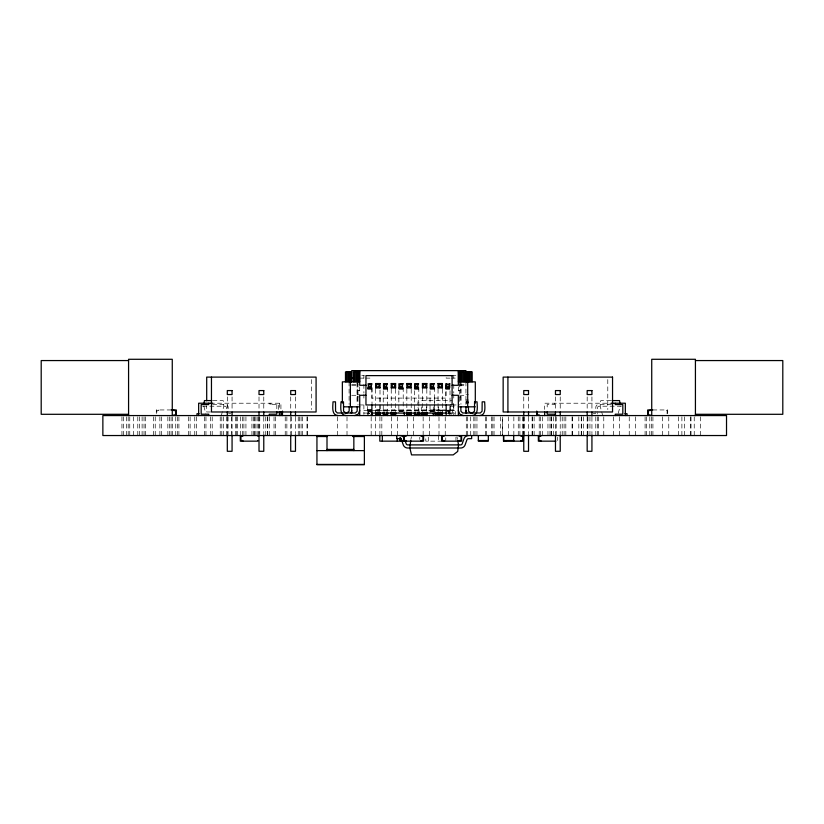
<?xml version="1.0" encoding="UTF-8"?>
<svg xmlns="http://www.w3.org/2000/svg" width="824" height="824" viewBox="0 0 824 824"><rect width="100%" height="100%" fill="white"/><g stroke="black" fill="none" stroke-linecap="round" stroke-linejoin="round"><path stroke-width="0.62" stroke-dasharray="4.12 3.09" d="M595.804 413.318L593.311 413.7M417.675 404.337L418.273 400.588L452.036 400.588M410.97 439.048L411.413 436.71M221.326 415.564L223.819 406.201L223.222 400.588L213.21 400.588M451.696 414.4L453.88 406.201L453.282 400.588M618.278 413.226L620.153 406.201M368.575 386.981L367.638 387.919L372.005 387.919L371.068 386.981L368.575 386.981L368.575 384.489L367.638 383.551L372.005 383.551L372.015 404.337M371.068 386.981L371.068 384.489L372.005 383.551M384.18 386.981L383.242 387.919L387.61 387.919L386.672 386.981L384.18 386.981L384.18 384.489L383.242 383.551L387.61 383.551L387.61 411.403M386.672 386.981L386.672 384.489L387.61 383.551M399.784 386.981L398.847 387.919L403.214 387.919L402.277 386.981L399.784 386.981L399.784 384.489L398.847 383.551L403.214 383.551L403.214 411.403L398.847 411.403M402.277 386.981L402.277 384.489L403.214 383.551M415.378 386.981L414.451 387.919L418.819 387.919L417.881 386.981L415.378 386.981L415.378 384.489L414.451 383.551L418.819 383.551L418.819 411.403M417.881 386.981L417.881 384.489L418.819 383.551M430.983 386.981L430.046 387.919L434.423 387.96L433.486 386.981L430.983 386.981L430.983 384.489L430.046 383.551L434.423 383.551L434.423 411.403L430.046 411.403M433.486 386.981L433.486 384.489L434.423 383.551M446.587 386.981L445.65 387.919L450.017 387.919L449.09 386.981L446.587 386.981L446.587 384.489L445.65 383.551L445.64 404.337M449.09 386.981L449.09 384.489L450.017 383.551L445.65 383.551M450.017 411.197L449.09 412.134L449.09 414.627M440.232 410.991L442.416 410.579L438.049 409.95L442.416 410.167M445.65 411.403L450.017 410.579M369.822 413.154L367.638 413.545L369.822 413.73M370.913 411.588L367.638 412.154L370.913 412.608M367.638 409.95L372.005 409.95L367.638 410.579L372.005 411.403M447.834 412.453L450.017 412.154L447.834 411.784M367.638 410.362L372.005 409.95L367.638 410.156L372.005 410.579M447.834 413.73L450.017 413.545L447.834 413.154M367.638 410.167L372.005 409.95M377.825 410.888L375.641 410.362L380.008 410.27L375.641 410.167L380.008 409.95L375.641 409.95M375.641 410.156L380.008 409.95L375.641 410.362L380.008 410.579L380.019 398.095M438.049 410.579L442.416 410.373M445.65 410.579L450.017 410.836M450.017 410.167L445.65 410.27M361.777 375.62L364.321 375.62M453.334 375.62L455.878 375.62M359.717 378.123L364.589 378.123M365.804 378.123L371.892 378.123M449.822 378.123L446.165 378.123L446.165 375.62M451.037 378.123L456.197 378.123M367.638 383.737L372.005 383.737M383.242 383.737L387.61 383.737M398.847 383.737L403.214 383.737M414.451 383.737L418.819 383.737M430.046 383.737L434.423 383.737M445.65 383.737L450.017 383.737M351.724 384.365L359.027 384.365M367.638 384.303L372.005 384.303M383.242 384.303L387.61 384.303M398.847 384.303L403.214 384.303M414.451 384.303L418.819 384.303M430.046 384.303L434.423 384.303M445.65 384.303L450.017 384.303M459.854 384.365L465.941 384.365M368.575 384.489L371.068 384.489M384.18 384.489L386.672 384.489M399.784 384.489L402.277 384.489M415.378 384.489L417.881 384.489M430.983 384.489L433.486 384.489M446.587 384.489L449.09 384.489M367.638 385.199L372.005 385.199M383.242 385.199L387.61 385.199M398.847 385.199L403.214 385.199M414.451 385.199L418.819 385.199M430.046 385.199L434.423 385.199M445.65 385.199L450.017 385.199M351.724 385.292L357.966 385.292M459.699 385.292L465.941 385.292M367.638 386.353L372.005 386.353M383.242 386.353L387.61 386.353M398.847 386.353L403.214 386.353M414.451 386.353L418.819 386.353M430.046 386.353L434.423 386.353M445.65 386.353L450.017 386.353M367.638 387.713L372.005 387.713M383.242 387.713L387.61 387.713M398.847 387.713L403.214 387.713M414.451 387.713L418.819 387.713M430.046 387.713L434.423 387.713M445.65 387.713L450.017 387.713M367.638 388.083L372.005 388.083M383.242 388.083L387.61 388.083M398.847 388.083L403.214 388.083M414.451 388.083L418.819 388.083M430.046 388.083L434.423 388.083M445.65 388.083L450.017 388.083M367.638 388.279L372.005 388.279M383.242 388.279L387.61 388.279M398.847 388.279L403.214 388.279M414.451 388.279L418.819 388.279M430.046 388.279L434.423 388.279M445.65 388.279L450.017 388.279M367.638 388.547L372.005 388.547M383.242 388.547L387.61 388.547M398.847 388.547L403.214 388.547M414.451 388.547L418.819 388.547M430.046 388.547L434.423 388.547M445.65 388.547L450.017 388.547M367.638 388.846L372.005 388.846M383.242 388.846L387.61 388.846M398.847 388.846L403.214 388.846M414.451 388.846L418.819 388.846M430.046 388.846L434.423 388.846M445.65 388.846L450.017 388.846M367.638 389.165L372.005 389.165M383.242 389.165L387.61 389.165M398.847 389.165L403.214 389.165M414.451 389.165L418.819 389.165M430.046 389.165L434.423 389.165M445.65 389.165L450.017 389.165M357.225 390.607L359.717 390.607M458.34 390.607L460.832 390.607M357.225 394.768L359.717 394.768M465.941 394.768L468.434 394.768M351.724 395.283L357.966 395.283M459.699 395.283L465.941 395.283M357.225 396.849L359.717 396.849M458.34 396.849L460.832 396.849M465.941 399.959L468.434 399.959M610.79 400.588L600.778 400.588L600.181 406.201L602.674 415.564M465.941 401.082L468.434 401.082M465.941 401.69L468.434 401.69M465.941 402.236L468.434 402.236M465.941 402.658L468.434 402.658M465.941 402.946L468.434 402.946M465.941 403.08L468.434 403.08M210.326 403.214L280.922 403.214L280.922 409.384M613.973 403.214L544.664 403.214L544.664 409.384M212.592 404.337L225.477 404.357A3.121 3.121 0 0 1 228.166 407.046L228.197 412.134M450.131 404.337L453.88 404.337M611.408 404.337L598.523 404.357A3.121 3.121 0 0 0 595.834 407.046L595.804 412.134M359.151 404.955L364.321 404.955M453.334 404.955L456.136 404.955M202.601 406.201L225.076 406.201A1.246 1.246 0 0 1 226.322 407.458L226.322 412.196M450.131 406.201L453.88 406.201M621.399 406.201L598.924 406.201A1.246 1.246 0 0 0 597.678 407.458L597.678 412.196M171.268 409.95L156.292 409.95L156.292 415.564M383.242 409.95L387.61 409.95M391.246 409.95L404.306 409.95L404.306 410.579M406.84 409.95L411.217 409.95M414.451 409.95L418.819 409.95M422.444 409.95L426.822 409.95M430.046 409.95L434.423 409.95M435.309 409.95L455.281 409.95L455.281 414.441M652.732 409.95L667.708 409.95L667.708 415.564M383.242 410.27L387.61 410.27M391.246 410.27L395.613 410.27M398.847 410.27L403.214 410.27M406.84 410.27L411.217 410.27M414.451 410.27L418.819 410.27M422.444 410.27L426.822 410.27M430.046 410.27L434.423 410.27M363.889 410.579L454.652 410.579L454.652 413.854M367.638 410.836L370.913 410.836M375.641 410.836L380.008 410.836M383.242 410.836L387.61 410.836M391.246 410.836L395.613 410.836M398.847 410.836L403.214 410.836M406.84 410.836L411.217 410.836M414.451 410.836L418.819 410.836M422.444 410.836L426.822 410.836M430.046 410.836L434.423 410.836M438.049 410.836L442.416 410.836M367.638 411.032L372.005 411.032M398.847 411.032L403.214 411.032M430.046 411.032L434.423 411.032M447.834 411.032L450.017 411.032M372.005 411.155L367.638 411.197L368.575 412.134L371.068 412.134M403.214 411.155L398.847 411.197L399.784 412.134M430.046 411.155L434.423 411.197M447.834 411.197L450.017 411.155M210.532 411.979L206.7 411.979L206.7 405.748M363.889 413.071L370.316 413.071M448.627 413.071L453.767 413.071M228.567 413.7L230.689 413.7M447.638 413.7L450.131 413.7M442.024 441.159L425.792 441.159L425.792 436.668M375.641 410.579L380.008 411.403L380.008 389.165M430.046 411.197L430.983 412.134M417.995 407.375L418.932 410.888M203.847 406.201L205.722 413.226M456.98 436.71L457.423 439.048M700.472 416.82L700.472 435.536M694.23 416.82L694.23 435.536M691.017 416.82L691.017 435.536M690.625 416.82L690.625 435.536M684.62 416.82L684.62 435.536M681.891 416.82L681.891 435.536M678.379 416.82L678.379 435.536M668.769 416.82L668.769 435.536M667.09 413.854L667.09 410.579L665.215 410.579L665.215 409.95M662.527 416.82L662.527 435.536M652.917 416.82L652.917 435.536M651.331 416.82L651.331 435.536M649.796 416.82L649.796 435.536M646.675 416.82L646.675 435.536M645.089 416.82L645.089 435.536M635.479 416.82L635.479 435.536M629.237 416.82L629.237 435.536M619.627 416.82L619.627 435.536M613.386 416.82L613.386 435.536M607.782 379.596L607.782 409.487M603.776 416.82L603.776 435.536M598.677 416.82L598.677 435.536M597.534 416.82L597.534 435.536M595.793 416.82L595.793 435.536M591.931 396.9L591.931 409.672M591.931 417.14L591.931 433.64M589.943 416.82L589.943 435.536M587.924 416.82L587.924 435.536M587.584 416.82L587.584 435.536M587.172 396.9L587.172 409.672M587.172 417.14L587.172 433.64M583.31 416.82L583.31 435.536M581.682 416.82L581.682 435.536M581.239 416.82L581.239 435.536M578.839 416.82L578.839 435.536M572.505 416.82L572.505 435.536M572.062 416.82L572.062 435.536M565.82 416.82L565.82 435.536M564.09 416.82L564.09 435.536M562.215 416.82L562.215 435.536M560.227 396.9L560.227 409.672M560.227 417.14L560.227 433.64M557.694 437.256L557.694 440.531M556.21 416.82L556.21 435.536M555.469 396.9L555.469 409.672M555.469 417.14L555.469 433.64M554.748 403.214L554.748 404.584L547.188 404.584L547.188 409.384M553.481 416.82L553.481 435.536M551.606 416.82L551.606 435.536M551.122 416.82L551.122 435.536M549.969 416.82L549.969 435.536M547.95 416.82L547.95 435.536M542.377 416.82L542.377 435.536M540.359 416.82L540.359 435.536M539.215 416.82L539.215 435.536M534.117 416.82L534.117 435.536M532.386 416.82L532.386 435.536M532.098 416.82L532.098 435.536M528.524 396.9L528.524 409.672M528.524 417.14L528.524 433.64M524.507 416.82L524.507 435.536M523.765 396.9L523.765 409.672M523.765 417.14L523.765 433.64M523.364 416.82L523.364 435.536M522.581 416.82L522.581 435.536M519.903 416.82L519.903 435.536M518.265 416.82L518.265 435.536M513.846 416.82L513.846 435.536M508.655 416.82L508.655 435.536M500.395 416.82L500.395 435.536M494.05 416.82L494.05 435.536M492.803 416.82L492.803 435.536M491.65 416.82L491.65 435.536M486.562 416.82L486.562 435.536M485.315 416.82L485.315 435.536M476.952 416.82L476.952 435.536M475.026 416.82L475.026 435.536M473.831 416.82L473.831 435.536M470.71 416.82L470.71 435.536M467.445 416.82L467.445 435.536M466.291 416.82L466.291 435.536M465.941 381.862L465.941 404.543M460.956 381.862L460.956 404.337M460.832 381.862L460.832 403.08M459.699 382.882L459.699 404.955M458.34 386.858L458.34 393.099M455.95 437.256L455.95 440.531M453.767 375.62L453.767 378.123M453.767 384.365L453.767 393.099M453.767 394.346L453.767 398.095M453.767 404.955L453.767 415.564M452.778 409.95L452.778 410.579M450.131 406.829L450.131 413.947M450.017 383.551L450.017 415.564M446.165 384.365L446.165 398.095L371.892 398.095L371.892 384.365M445.763 437.791L445.763 441.159M445.238 416.82L445.238 435.536M442.416 389.165L442.416 412.154M438.996 416.82L438.996 435.536M438.471 435.536L438.471 441.159M438.275 406.829L438.275 413.318M438.049 389.165L438.049 411.403M437.802 409.95L437.802 410.579M434.433 398.095L434.433 410.579M433.28 406.829L433.28 413.318M430.046 383.551L430.046 412.762M429.386 416.82L429.386 435.536M428.295 437.256L428.295 441.159M426.822 389.165L426.822 411.032M426.42 406.829L426.42 413.318M423.145 416.82L423.145 435.536M422.444 389.165L422.444 411.403M421.424 406.829L421.424 413.318M419.776 437.256L419.776 439.439M414.451 383.551L414.451 411.403M413.535 416.82L413.535 435.536M411.217 389.165L411.217 411.032M407.293 416.82L407.293 435.536M406.84 389.165L406.84 411.403M398.847 383.551L398.847 412.762M397.683 416.82L397.683 435.536M395.613 389.165L395.613 411.403M394.325 409.95L394.325 410.579M391.441 416.82L391.441 435.536M391.246 389.165L391.246 411.403M383.242 383.551L383.242 411.403M381.831 416.82L381.831 435.536M379.905 416.82L379.905 435.536M375.641 389.165L375.641 412.154M375.589 416.82L375.589 435.536M371.171 416.82L371.171 435.536M368.575 412.134L368.575 414.627M367.638 406.397L367.638 415.564M363.889 375.62L363.889 378.123M363.889 384.365L363.889 393.099M363.889 394.346L363.889 398.095M363.889 404.955L363.889 414.39M359.717 386.858L359.717 393.099M357.966 382.882L357.966 404.955M357.225 381.862L357.225 403.08M357.101 383.108L357.101 404.337M349.098 381.862L349.098 404.337M347.007 416.82L347.007 435.536M337.531 416.82L337.531 435.536M311.328 379.596L311.328 409.487M307.321 416.82L307.321 435.536M306.981 416.82L306.981 435.536M302.573 416.82L302.573 435.536M301.079 416.82L301.079 435.536M299.339 416.82L299.339 435.536M298.247 416.82L298.247 435.536M295.476 396.9L295.476 409.672M295.476 417.14L295.476 433.64M291.469 416.82L291.469 435.536M290.728 396.9L290.728 409.672M290.728 417.14L290.728 433.64M286.865 416.82L286.865 435.536M285.228 416.82L285.228 435.536M279.336 403.214L279.336 409.384M278.399 409.384L278.399 404.584L269.252 404.584L269.252 403.214M276.812 404.584L276.812 409.384M275.618 416.82L275.618 435.536M274.031 416.82L274.031 435.536M270.839 403.214L270.839 404.584M269.376 416.82L269.376 435.536M267.79 416.82L267.79 435.536M267.635 416.82L267.635 435.536M265.761 416.82L265.761 435.536M263.773 396.9L263.773 409.672M263.773 417.14L263.773 433.64M259.756 416.82L259.756 435.536M259.014 396.9L259.014 409.672M259.014 417.14L259.014 433.64M258.18 416.82L258.18 435.536M257.026 416.82L257.026 435.536M255.152 416.82L255.152 435.536M254.668 416.82L254.668 435.536M253.514 416.82L253.514 435.536M251.938 416.82L251.938 435.536M245.933 416.82L245.933 435.536M243.904 416.82L243.904 435.536M242.318 416.82L242.318 435.536M240.402 416.82L240.402 435.536M237.662 416.82L237.662 435.536M236.076 416.82L236.076 435.536M235.932 416.82L235.932 435.536M232.069 396.9L232.069 409.672M232.069 417.14L232.069 433.64M231.657 416.82L231.657 435.536M228.052 416.82L228.052 435.536M227.311 396.9L227.311 409.672M227.311 417.14L227.311 433.64M226.466 416.82L226.466 435.536M223.448 416.82L223.448 435.536M221.81 416.82L221.81 435.536M220.224 416.82L220.224 435.536M212.201 416.82L212.201 435.536M210.614 416.82L210.614 435.536M205.959 416.82L205.959 435.536M204.373 416.82L204.373 435.536M196.349 416.82L196.349 435.536M194.763 416.82L194.763 435.536M190.107 416.82L190.107 435.536M188.521 416.82L188.521 435.536M178.911 416.82L178.911 435.536M177.325 416.82L177.325 435.536M175.739 416.82L175.739 435.536M172.669 416.82L172.669 435.536M171.083 416.82L171.083 435.536M169.497 416.82L169.497 435.536M167.859 416.82L167.859 435.536M161.473 416.82L161.473 435.536M159.887 416.82L159.887 435.536M158.785 409.95L158.785 410.579L156.91 410.579L156.91 413.854M155.231 416.82L155.231 435.536M153.645 416.82L153.645 435.536M145.621 416.82L145.621 435.536M144.035 416.82L144.035 435.536M142.109 416.82L142.109 435.536M139.38 416.82L139.38 435.536M137.793 416.82L137.793 435.536M133.375 416.82L133.375 435.536M129.77 416.82L129.77 435.536M128.184 416.82L128.184 435.536M126.649 416.82L126.649 435.536M123.528 416.82L123.528 435.536M121.942 416.82L121.942 435.536M597.678 413.38A2.184 2.184 0 0 1 597.606 413.947M502.413 435.536L502.413 416.82L502.403 435.536"/><path stroke-width="1.24" d="M351.724 410.579L351.055 413.071M359.717 410.579L358.265 414.101L354.732 415.564M204.053 403.08L204.445 400.588L211.964 400.588M410.743 440.222L409.858 448.019L411.537 454.889L453.221 454.889L457.691 451.459L458.535 444.898L457.65 440.222M375.641 387.919L376.578 386.981L376.578 384.489L375.641 383.551L380.008 383.551L380.008 387.919L375.641 387.919L375.641 383.551M376.578 384.489L379.071 384.489L380.008 383.551M391.246 387.919L392.173 386.981L392.173 384.489L391.246 383.551L391.246 387.919L395.613 387.919L395.613 383.551L391.246 383.551M392.173 384.489L394.675 384.489L395.613 383.551M406.84 387.919L407.777 386.981L410.28 386.981L411.217 387.919L411.217 383.551L406.84 383.551L406.84 387.919L411.217 387.919M410.28 386.981L410.28 384.489L411.217 383.551M387.61 412.288L387.61 415.564L386.672 414.627L384.18 414.627L383.242 415.564L383.242 412.288M422.444 387.919L423.382 386.981L423.382 384.489L422.444 383.551L422.444 387.919L426.822 387.919L426.822 383.551L422.444 383.551M423.382 384.489L425.884 384.489L426.822 383.551M438.049 387.919L438.986 386.981L441.489 386.981L442.416 387.919L438.049 387.919L438.049 383.551L442.416 383.551L442.416 387.919M438.049 383.551L438.986 384.489L441.489 384.489L442.416 383.551M415.378 412.134L415.378 414.627L414.451 415.564L414.451 412.288M438.986 414.627L438.049 415.564L438.049 412.288M440.232 412.453L438.049 412.762L442.416 413.545L438.049 413.926L442.416 414.637L438.049 414.812L442.416 415.327L438.049 415.378M346.729 413.071L349.139 411.217L349.222 406.829M472.07 413.071L474.48 411.217L474.562 401.834L477.065 401.834C477.096 406.222 478.888 415.203 472.07 415.564M479.671 415.564C486.49 415.203 484.697 406.222 484.667 401.834L482.164 401.834L482.081 411.217L480.32 412.989L462.686 412.989L460.915 411.217L460.832 406.829M128.575 360.562L41.2 360.562L41.2 414.297L128.575 414.297M695.425 360.562L782.8 360.562L782.8 414.297L695.425 414.297M351.724 371.882L345.483 371.882L345.483 381.862M359.717 371.882L353.486 371.882L353.486 381.862M458.34 371.882L464.582 371.882L464.582 381.862M465.941 371.882L472.183 371.882L472.183 381.862M351.724 378.123L354.155 378.123M359.717 381.862L342.362 381.862L342.362 403.08M458.34 381.862L475.304 381.862L475.304 403.08M406.84 383.551L407.777 384.489L410.28 384.489M365.959 385.292L359.717 385.292L359.717 370.625M452.098 385.292L458.34 385.292L458.34 370.625M376.578 386.981L379.071 386.981L380.008 387.919M392.173 386.981L394.675 386.981L395.613 387.919M423.382 386.981L425.884 386.981L426.822 387.919M365.959 395.283L359.717 395.283L359.717 415.564M452.098 395.283L458.34 395.283L458.34 415.564M612.036 400.588L619.555 400.588L619.947 403.08M212.602 403.214L198.656 403.214L198.656 415.564M611.398 403.214L625.344 403.214L625.344 415.564M343.484 406.829L359.717 406.829M458.34 406.829L475.304 406.829M171.268 409.95L176.264 409.95L176.264 415.564M652.732 409.95L647.736 409.95L647.736 415.564M391.246 412.762L395.613 412.762M406.84 412.762L411.217 412.762M422.444 412.762L426.822 412.762M371.593 413.071L446.165 413.071M199.109 413.7L196.988 413.7L196.988 415.564M433.28 413.7L435.783 413.7M624.891 413.7L627.013 413.7L627.013 415.564M391.246 413.926L395.613 413.926M406.84 413.926L411.217 413.926M422.444 413.926L426.822 413.926M415.378 414.627L417.881 414.627L418.819 415.564L418.819 412.288M391.246 414.812L395.613 414.812M406.84 414.812L411.217 414.812M422.444 414.812L426.822 414.812M391.246 415.378L395.613 415.378M406.84 415.378L411.217 415.378M422.444 415.378L426.822 415.378M327.2 436.257L316.941 436.257L316.941 464.715L364.383 464.715L364.383 436.257L352.837 436.257M316.941 436.524L327.2 436.524M352.837 436.524L364.383 436.524M402.926 440.531L401.051 440.531L401.051 438.347M478.342 440.531L488.333 440.531M503.711 440.531L513.692 440.531M402.926 441.159L400.433 441.159L400.433 437.791M555.829 441.159L538.35 441.159L538.35 435.536M327.004 449.43L353.846 449.43M316.941 450.615L364.383 450.615M316.941 464.417L364.383 464.417M380.008 415.378L375.641 415.327L380.008 414.812L375.641 414.637L380.008 413.926L375.641 413.545L380.008 412.762L377.825 412.453M470.926 413.071L468.516 411.217L468.434 406.829M463.325 415.564L459.802 414.101L458.34 410.579M345.987 413.071L343.577 411.217L343.495 401.834L341.002 401.834C340.961 406.222 339.179 415.203 345.987 415.564M337.994 415.564C331.176 415.203 332.958 406.222 332.999 401.834L335.492 401.834L335.574 411.217L337.346 412.989L355.371 412.989L357.142 411.217L357.225 406.829M371.068 414.627L372.005 415.564L372.005 412.288M466.611 413.071L465.941 410.579M405.12 440.747L406.191 443.796A1.658 1.658 0 0 0 407.756 444.898L460.637 444.898A1.658 1.658 0 0 0 462.202 443.796L463.984 438.708A4.769 4.769 0 0 1 468.475 435.536M419.241 412.062L420.178 415.564M695.425 415.564L695.425 359.285L651.733 359.285L651.733 415.564M650.229 409.95L650.229 410.579L648.364 410.579L648.364 414.946L650.229 414.946L650.229 415.564M615.25 403.214L615.25 404.584L622.82 404.584L622.82 414.194L615.25 414.194L615.25 415.564M591.931 412.082L591.931 415.986M591.931 434.856L591.931 451.294L587.172 451.294L587.172 434.856M587.172 412.082L587.172 415.986M560.227 412.082L560.227 415.986M560.227 434.856L560.227 451.294L555.469 451.294L555.469 434.856M555.469 412.082L555.469 415.986M554.748 415.564L554.748 414.194L547.188 414.194L547.188 411.794M544.664 411.856L544.664 415.564M540.843 435.536L540.843 436.164L538.978 436.164L538.978 440.531L540.843 440.531L540.843 441.159M539.256 415.564L539.256 414.946L537.392 414.946L537.392 411.67M536.764 411.073L536.764 415.564M528.524 412.082L528.524 415.986M528.524 434.856L528.524 451.294L523.765 451.294L523.765 434.856M523.765 412.082L523.765 415.986M523.446 435.536L523.446 441.159L503.474 441.159L503.474 435.536M520.953 435.536L520.953 436.164L522.818 436.164L522.818 440.531L520.953 440.531L520.953 441.159M513.692 435.536L513.692 441.159M507.914 377.104L507.914 411.979M505.967 440.531L505.967 441.159M503.711 435.536L503.711 441.159M488.333 435.536L488.333 441.159L478.342 441.159L478.342 435.536M471.647 435.536L471.647 438.656L468.3 438.677A1.648 1.648 0 0 0 466.992 439.604L464.963 445.279A4.779 4.779 0 0 1 461.131 447.998L407.262 447.998A4.779 4.779 0 0 1 403.42 445.279L401.401 439.604A1.648 1.648 0 0 0 400.083 438.677L396.746 438.656L396.746 435.536M470.926 371.882L470.926 381.862M469.639 371.882L469.639 381.862M468.434 371.882L468.434 381.862M467.702 381.862L467.702 406.829M467.404 371.882L467.404 381.862M466.611 371.882L466.611 381.862M466.106 371.882L466.106 381.862M465.941 381.862L465.941 370.625L351.724 370.625L351.724 381.862M465.941 406.829L465.941 413.071M463.325 371.882L463.325 381.862M462.037 371.882L462.037 381.862M461.615 435.536L461.615 441.159L441.643 441.159L441.643 435.536M460.832 371.882L460.832 381.862M459.802 371.882L459.802 381.862M459.009 371.882L459.009 381.862M459.123 435.536L459.123 436.164L460.997 436.164L460.997 440.531L459.123 440.531L459.123 441.159M458.505 371.882L458.505 381.862M446.165 404.955L446.165 415.564M444.146 435.536L444.146 436.164L442.272 436.164L442.272 440.531L444.146 440.531L444.146 441.159M442.416 412.154L442.416 415.564M441.489 384.489L441.489 386.981M438.986 384.489L438.986 386.981M437.802 415.564L437.802 414.946L435.927 414.946L435.927 412.762M435.309 412.196L435.309 415.564M433.28 413.318L433.28 415.564M426.822 412.288L426.822 415.564M425.884 384.489L425.884 386.981M423.567 435.536L423.567 441.159L403.595 441.159L403.595 435.536M422.444 412.288L422.444 415.564M421.424 413.318L421.424 415.564M421.074 435.536L421.074 436.164L422.949 436.164L422.949 440.531L421.074 440.531L421.074 441.159M417.881 412.134L417.881 414.627M411.217 412.288L411.217 415.564M407.777 384.489L407.777 386.981M406.84 412.288L406.84 415.564M406.098 435.536L406.098 436.164L404.224 436.164L404.224 440.531L406.098 440.531L406.098 441.159M404.306 412.196L404.306 415.564M402.926 435.536L402.926 436.164M399.794 437.791L399.794 441.159L379.823 441.159L379.823 435.536M397.292 438.347L397.292 441.159M395.613 412.288L395.613 415.564M394.675 384.489L394.675 386.981M391.246 412.288L391.246 415.564M386.672 412.134L386.672 414.627M384.18 412.134L384.18 414.627M382.315 435.536L382.315 441.159M380.008 412.288L380.008 415.564M379.071 384.489L379.071 386.981M375.641 412.154L375.641 415.564M371.892 404.955L371.892 415.564M359.552 371.882L359.552 381.862M359.058 371.882L359.058 381.862M358.265 371.882L358.265 381.862M357.225 371.882L357.225 381.862M356.019 371.882L356.019 381.862M354.732 371.882L354.732 381.862M353.846 436.102L353.846 450.615M351.724 406.829L351.724 413.071M351.549 371.882L351.549 381.862M351.055 371.882L351.055 381.862M350.365 381.862L350.365 406.829M350.262 371.882L350.262 381.862M349.222 371.882L349.222 381.862M348.016 371.882L348.016 381.862M346.729 371.882L346.729 381.862M327.004 436.102L327.004 450.615M295.476 412.082L295.476 415.986M295.476 434.856L295.476 451.294L290.728 451.294L290.728 434.856M290.728 412.082L290.728 415.986M282.478 411.073L282.478 415.564M281.859 411.67L281.859 414.946M280.922 411.856L280.922 415.564M279.336 411.856L279.336 415.564M276.812 411.794L276.812 414.194L269.252 414.194L269.252 415.564M263.773 412.082L263.773 415.986M263.773 434.856L263.773 451.294L259.014 451.294L259.014 434.856M259.014 412.082L259.014 415.986M257.788 435.536L257.788 436.164M257.788 440.531L257.788 441.159L240.309 441.159L240.309 435.536M242.812 435.536L242.812 436.164L240.938 436.164L240.938 440.531L242.812 440.531L242.812 441.159M232.069 412.082L232.069 415.986M232.069 434.856L232.069 451.294L227.311 451.294L227.311 434.856M227.311 412.082L227.311 415.986M211.459 377.104L211.459 411.979L316.086 411.979L316.086 377.104L206.7 377.104L206.7 400.773M208.75 403.214L208.75 404.584L201.18 404.584L201.18 414.194L208.75 414.194L208.75 415.564M173.771 409.95L173.771 410.579L175.636 410.579L175.636 414.946L173.771 414.946L173.771 415.564M172.268 415.564L172.268 359.285L128.575 359.285L128.575 415.564M399.918 435.536A4.769 4.769 0 0 1 404.224 438.255M452.098 375.62L365.959 375.62L365.959 404.955L452.098 404.955L452.098 375.62M612.541 377.104L503.155 377.104L503.155 411.979L612.541 411.979L612.541 377.104M232.069 390.576L227.311 390.576L227.311 394.542L232.069 394.542L232.069 390.576M263.773 390.576L259.014 390.576L259.014 394.542L263.773 394.542L263.773 390.576M295.476 390.576L290.728 390.576L290.728 394.542L295.476 394.542L295.476 390.576M528.524 390.576L523.765 390.576L523.765 394.542L528.524 394.542L528.524 390.576M560.227 390.576L555.469 390.576L555.469 394.542L560.227 394.542L560.227 390.576M591.931 390.576L587.172 390.576L587.172 394.542L591.931 394.542L591.931 390.576M726.521 415.564L102.866 415.564L102.866 435.536L726.521 435.536L726.521 415.564"/></g></svg>
